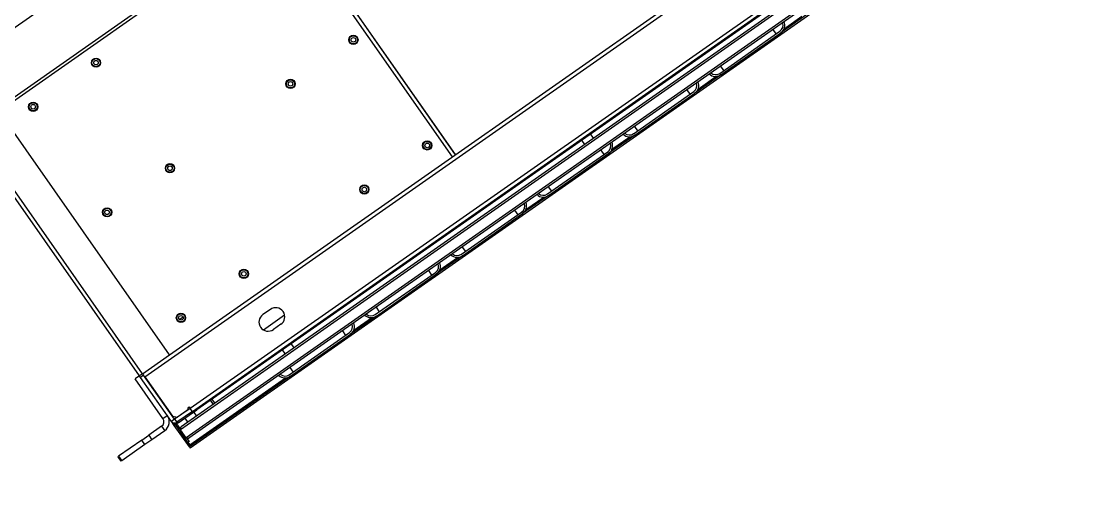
# Model space of a CAD drawing. Header units: millimetres. Extents: x 152904052 to 153933663, y 538271515 to 539240469.
# Drawn here: x 153458192 to 153459346, y 538573370 to 538573888 of the extents above; entities that cross this region are included whole.
import ezdxf

# ---------------------------------------------------------------- set-up
doc = ezdxf.new("R2010")
doc.units = ezdxf.units.MM
doc.layers.add('POWR', color=5, linetype='Continuous')

msp = doc.modelspace()

# ---------------------------------------------------------------- linework, layer by layer
at = {"layer": 'POWR', "color": 7}
for p, q in [((153458327.8, 538573498.9), (153460123.4, 538574756.2)), ((153458377.6, 538573464.4), (153460138.7, 538574697.6)), ((153458379.9, 538573461.1), (153460141.1, 538574694.3)), ((153458976.3, 538574434.6), (153458131.8, 538573843.3)), ((153459011.9, 538574383.9), (153458167.3, 538573792.6)), ((153459013.6, 538574381.4), (153458169.1, 538573790)), ((153458354.9, 538573522.9), (153457884.6, 538574194.6)), ((153458322.1, 538573500), (153457851.8, 538574171.7)), ((153458325.5, 538573502.3), (153457855.2, 538574174)), ((153458354.9, 538573522.9), (153459200.7, 538574115.1)), ((153459263.3, 538574068.5), (153458367.1, 538573441)), ((153459260.3, 538574069), (153458367.7, 538573444)), ((153459269.4, 538574059.6), (153458373.3, 538573432.1)), ((153459268.9, 538574056.7), (153458376.2, 538573431.6)), ((153459234.6, 538574058), (153458384.7, 538573462.9)), ((153459278.6, 538574051.8), (153458377.5, 538573420.8)), ((153458481, 538574008.4), (153458667.6, 538573741.9)), ((153458668, 538573742.2), (153458481.4, 538574008.7)), ((153458477.7, 538574006.1), (153458664.3, 538573739.6)), ((153459052.3, 538573895.2), (153459023.9, 538573875.4)), ((153459027.5, 538573879.8), (153459046.9, 538573893.4)), ((153458956.9, 538573830.9), (153459022.8, 538573877)), ((153458958.1, 538573829.3), (153459023.9, 538573875.4)), ((153459015.1, 538573879), (153459018.5, 538573874)), ((153458957.7, 538573838.8), (153458961.2, 538573833.9)), ((153458958.1, 538573829.3), (153458929.7, 538573809.4)), ((153458933.2, 538573813.8), (153458952.7, 538573827.5)), ((153458920.9, 538573813), (153458924.3, 538573808.1)), ((153458862.7, 538573764.9), (153458928.6, 538573811.1)), ((153458863.9, 538573763.3), (153458929.7, 538573809.4)), ((153458863.5, 538573772.8), (153458867, 538573767.9)), ((153458805.7, 538573757.8), (153458809.1, 538573753)), ((153458818.9, 538573759.9), (153458815.6, 538573764.6)), ((153458863.9, 538573763.3), (153458835.5, 538573743.5)), ((153458839, 538573747.9), (153458858.5, 538573761.5)), ((153458768.5, 538573699), (153458834.4, 538573745.1)), ((153458769.7, 538573697.3), (153458835.5, 538573743.5)), ((153458826.7, 538573747), (153458830.1, 538573742.1)), ((153458769.7, 538573697.3), (153458741.3, 538573677.5)), ((153458769.3, 538573706.9), (153458772.8, 538573702)), ((153458744.8, 538573681.9), (153458764.3, 538573695.5)), ((153458674.3, 538573633), (153458740.2, 538573679.1)), ((153458675.5, 538573631.4), (153458741.3, 538573677.5)), ((153458732.5, 538573681.1), (153458735.9, 538573676.2)), ((153458675.1, 538573640.9), (153458678.6, 538573636)), ((153458675.5, 538573631.4), (153458647.1, 538573611.5)), ((153458650.6, 538573616), (153458670.1, 538573629.6)), ((153458580.1, 538573567.1), (153458646, 538573613.2)), ((153458581.3, 538573565.4), (153458647.1, 538573611.5)), ((153458638.3, 538573615.1), (153458641.7, 538573610.2)), ((153458465.3, 538573572.7), (153458457.1, 538573567)), ((153458580.9, 538573575), (153458584.4, 538573570)), ((153458365.6, 538573561.7), (153458369.7, 538573564.6)), ((153458457.6, 538573550.3), (153458480.8, 538573566.6)), ((153458581.3, 538573565.4), (153458552.9, 538573545.6)), ((153458556.4, 538573550), (153458575.9, 538573563.6)), ((153458476.8, 538573556.4), (153458468.6, 538573550.6)), ((153458485.9, 538573501.1), (153458551.8, 538573547.2)), ((153458544.1, 538573549.2), (153458547.5, 538573544.2)), ((153458487.1, 538573499.5), (153458552.9, 538573545.6)), ((153458491.2, 538573530.5), (153458487.9, 538573535.2)), ((153458325.5, 538573502.3), (153458354.9, 538573522.9)), ((153458478.1, 538573528.3), (153458481.4, 538573523.6)), ((153458322.1, 538573500), (153458317.2, 538573496.5)), ((153458325.5, 538573502.3), (153458322.1, 538573500)), ((153458323.3, 538573498.3), (153458322.1, 538573500)), ((153458326.6, 538573500.6), (153458323.3, 538573498.3)), ((153458325.4, 538573502.3), (153458326.6, 538573500.6)), ((153458360.3, 538573452.4), (153458326.6, 538573500.6)), ((153458486.7, 538573509), (153458490.2, 538573504.1)), ((153458347.6, 538573453.1), (153458317.2, 538573496.5)), ((153458357.1, 538573450.1), (153458323.3, 538573498.3)), ((153458327.8, 538573498.9), (153458358, 538573455.7)), ((153458487.1, 538573499.5), (153458376.6, 538573422.1)), ((153458377, 538573424.4), (153458481.7, 538573497.7)), ((153458374.8, 538573464.9), (153458376.4, 538573466.1)), ((153458376.4, 538573466.1), (153458377.6, 538573464.4)), ((153458399.4, 538573473.3), (153458402.8, 538573468.5)), ((153458401.1, 538573474.4), (153458404.4, 538573469.7)), ((153458347.6, 538573453.1), (153458352.5, 538573456.6)), ((153458358, 538573455.7), (153458363.6, 538573454.8)), ((153458377.6, 538573464.3), (153458360.5, 538573452.4)), ((153458379.9, 538573461.1), (153458362.8, 538573449.1)), ((153458375.9, 538573463.4), (153458363.6, 538573454.8)), ((153458364.2, 538573448.6), (153458384.7, 538573462.9)), ((153458371.6, 538573453.8), (153458374.9, 538573449)), ((153458375.9, 538573463.4), (153458374.8, 538573464.9)), ((153458377.6, 538573464.3), (153458377.6, 538573464.4)), ((153458379.9, 538573461.1), (153458377.6, 538573464.3)), ((153458384.7, 538573455.9), (153458381.4, 538573460.7)), ((153458384.7, 538573462.9), (153458384, 538573463.9)), ((153458346.2, 538573444.8), (153458332.2, 538573435)), ((153458346.2, 538573444.8), (153458349.6, 538573439.8)), ((153458360.3, 538573452.4), (153458357.1, 538573450.1)), ((153458358.2, 538573448.4), (153458357.1, 538573450.1)), ((153458358.6, 538573448.7), (153458358.2, 538573448.4)), ((153458359.4, 538573446.7), (153458358.2, 538573448.4)), ((153458359.4, 538573446.7), (153458362.8, 538573449.1)), ((153458360.1, 538573445.7), (153458359.4, 538573446.7)), ((153458364.2, 538573448.6), (153458360.1, 538573445.7)), ((153458376.6, 538573422.2), (153458360.1, 538573445.7)), ((153458360.5, 538573452.4), (153458362.8, 538573449.1)), ((153458360.7, 538573447.6), (153458360.7, 538573447.7)), ((153458360.8, 538573448.4), (153458361.1, 538573447.9)), ((153458377.9, 538573423.1), (153458361.4, 538573446.7)), ((153458362.7, 538573447.6), (153458367.1, 538573441.3)), ((153458363.5, 538573449.6), (153458364.2, 538573448.6)), ((153458367.7, 538573444), (153458367.6, 538573443.9)), ((153458324.5, 538573429.6), (153458332.2, 538573435)), ((153458332.2, 538573435), (153458335.6, 538573430)), ((153458349.6, 538573439.8), (153458335.6, 538573430)), ((153458373.3, 538573432.1), (153458367.1, 538573441)), ((153458374, 538573431.5), (153458376.4, 538573428.1)), ((153458324.5, 538573429.6), (153458299.2, 538573411.9)), ((153458327.9, 538573424.7), (153458302.6, 538573406.9)), ((153458327.9, 538573424.7), (153458324.5, 538573429.6)), ((153458335.6, 538573430), (153458327.9, 538573424.7)), ((153458376.4, 538573428.1), (153458375.1, 538573427.2)), ((153458375.1, 538573427.2), (153458377, 538573424.4)), ((153458377.9, 538573423.1), (153458376.6, 538573422.2)), ((153458376.6, 538573422.1), (153458377.5, 538573420.8)), ((153458377.9, 538573423.1), (153458377.9, 538573423.1)), ((153458298.6, 538573411.5), (153458299.2, 538573411.9)), ((153458302.1, 538573406.6), (153458298.6, 538573411.5)), ((153458299.2, 538573411.9), (153458302.6, 538573406.9)), ((153458302.6, 538573406.9), (153458302.1, 538573406.6))]:
    msp.add_line(p, q, dxfattribs=at)
for centre, radius in [((153458556.1, 538573867.6), 5.06), ((153458556.1, 538573867.6), 4.44), ((153458556.1, 538573867.6), 2.5), ((153458274.5, 538573842.6), 5.06), ((153458274.5, 538573842.6), 4.44), ((153458274.5, 538573842.6), 2.5), ((153458487.3, 538573819.4), 5.06), ((153458487.3, 538573819.4), 4.44), ((153458487.3, 538573819.4), 2.5), ((153458205.7, 538573794.4), 5.06), ((153458205.7, 538573794.4), 4.44), ((153458205.7, 538573794.4), 2.5), ((153458636.9, 538573752.1), 5.06), ((153458636.9, 538573752.1), 4.44), ((153458636.9, 538573752.1), 2.5), ((153458355.4, 538573727.1), 5.06), ((153458355.4, 538573727.1), 4.44), ((153458355.4, 538573727.1), 2.5), ((153458568.1, 538573703.9), 5.06), ((153458568.1, 538573703.9), 4.44), ((153458568.1, 538573703.9), 2.5), ((153458286.6, 538573678.9), 5.06), ((153458286.6, 538573678.9), 4.44), ((153458286.6, 538573678.9), 2.5), ((153458436.2, 538573611.6), 5.06), ((153458436.2, 538573611.6), 4.44), ((153458436.2, 538573611.6), 2.5), ((153458367.4, 538573563.4), 5.06), ((153458367.4, 538573563.4), 4.44), ((153458367.4, 538573563.4), 2.5)]:
    msp.add_circle(centre, radius, dxfattribs=at)
for centre, radius, start, end in [((153459018.2, 538573883.6), 8, 305, 20.5225), ((153459018.2, 538573883.6), 10, 305, 23.463), ((153458952.3, 538573837.5), 10, 226.537, 305), ((153458952.3, 538573837.5), 8, 229.4775, 305), ((153458924, 538573817.6), 8, 305, 20.5225), ((153458924, 538573817.6), 10, 305, 23.463), ((153458858.1, 538573771.5), 8, 229.4775, 305), ((153458829.8, 538573751.7), 8, 305, 20.5225), ((153458829.8, 538573751.7), 10, 305, 23.463), ((153458858.1, 538573771.5), 10, 226.537, 305), ((153458763.9, 538573705.5), 10, 226.537, 305), ((153458763.9, 538573705.5), 8, 229.4775, 305), ((153458735.6, 538573685.7), 8, 305, 20.5225), ((153458735.6, 538573685.7), 10, 305, 23.463), ((153458669.7, 538573639.6), 10, 226.537, 305), ((153458669.7, 538573639.6), 8, 229.4775, 305), ((153458641.4, 538573619.7), 8, 305, 20.5225), ((153458641.4, 538573619.7), 10, 305, 23.463), ((153458471, 538573564.5), 10, 305, 125), ((153458462.8, 538573558.8), 10, 125, 305), ((153458547.2, 538573553.8), 10, 305, 23.463), ((153458575.5, 538573573.6), 10, 226.537, 305), ((153458575.5, 538573573.6), 8, 229.4775, 305), ((153458547.2, 538573553.8), 8, 305, 20.5225), ((153458481.3, 538573507.7), 10, 226.537, 305), ((153458481.3, 538573507.7), 8, 229.4775, 305), ((153458342.7, 538573449.7), 12, 305, 35), ((153458342.7, 538573449.7), 6, 305, 35), ((153458360.4, 538573452.4), 4.1, 215, 305), ((153458359.9, 538573449.6), 2.1, 215, 305), ((153458360.4, 538573452.4), 0.1, 215, 305), ((153458375, 538573433.3), 2.1, 215, 305)]:
    msp.add_arc(centre, radius, start, end, dxfattribs=at)
for points in [[(153458367.6, 538573443.9), (153458367.4, 538573443.7), (153458367, 538573443.4), (153458366.7, 538573442.6), (153458366.7, 538573441.7), (153458367, 538573441.2), (153458367.1, 538573441)], [(153458367.1, 538573441), (153458367.1, 538573441.3), (153458367.1, 538573442), (153458367.1, 538573442.9), (153458367.3, 538573443.6), (153458367.5, 538573443.8), (153458367.7, 538573444)]]:
    msp.add_open_spline(points, degree=3, dxfattribs=at)
msp.add_open_spline([(153458376.2, 538573431.6), (153458376.1, 538573431.6), (153458375.8, 538573431.4), (153458375.1, 538573431.5), (153458374.2, 538573431.8), (153458373.6, 538573432), (153458373.3, 538573432.1)], degree=3, knots=[0, 0, 0, 0, 0.230728, 0.485563, 0.740459, 1, 1, 1, 1], dxfattribs=at)

doc.saveas('drawing.dxf')
